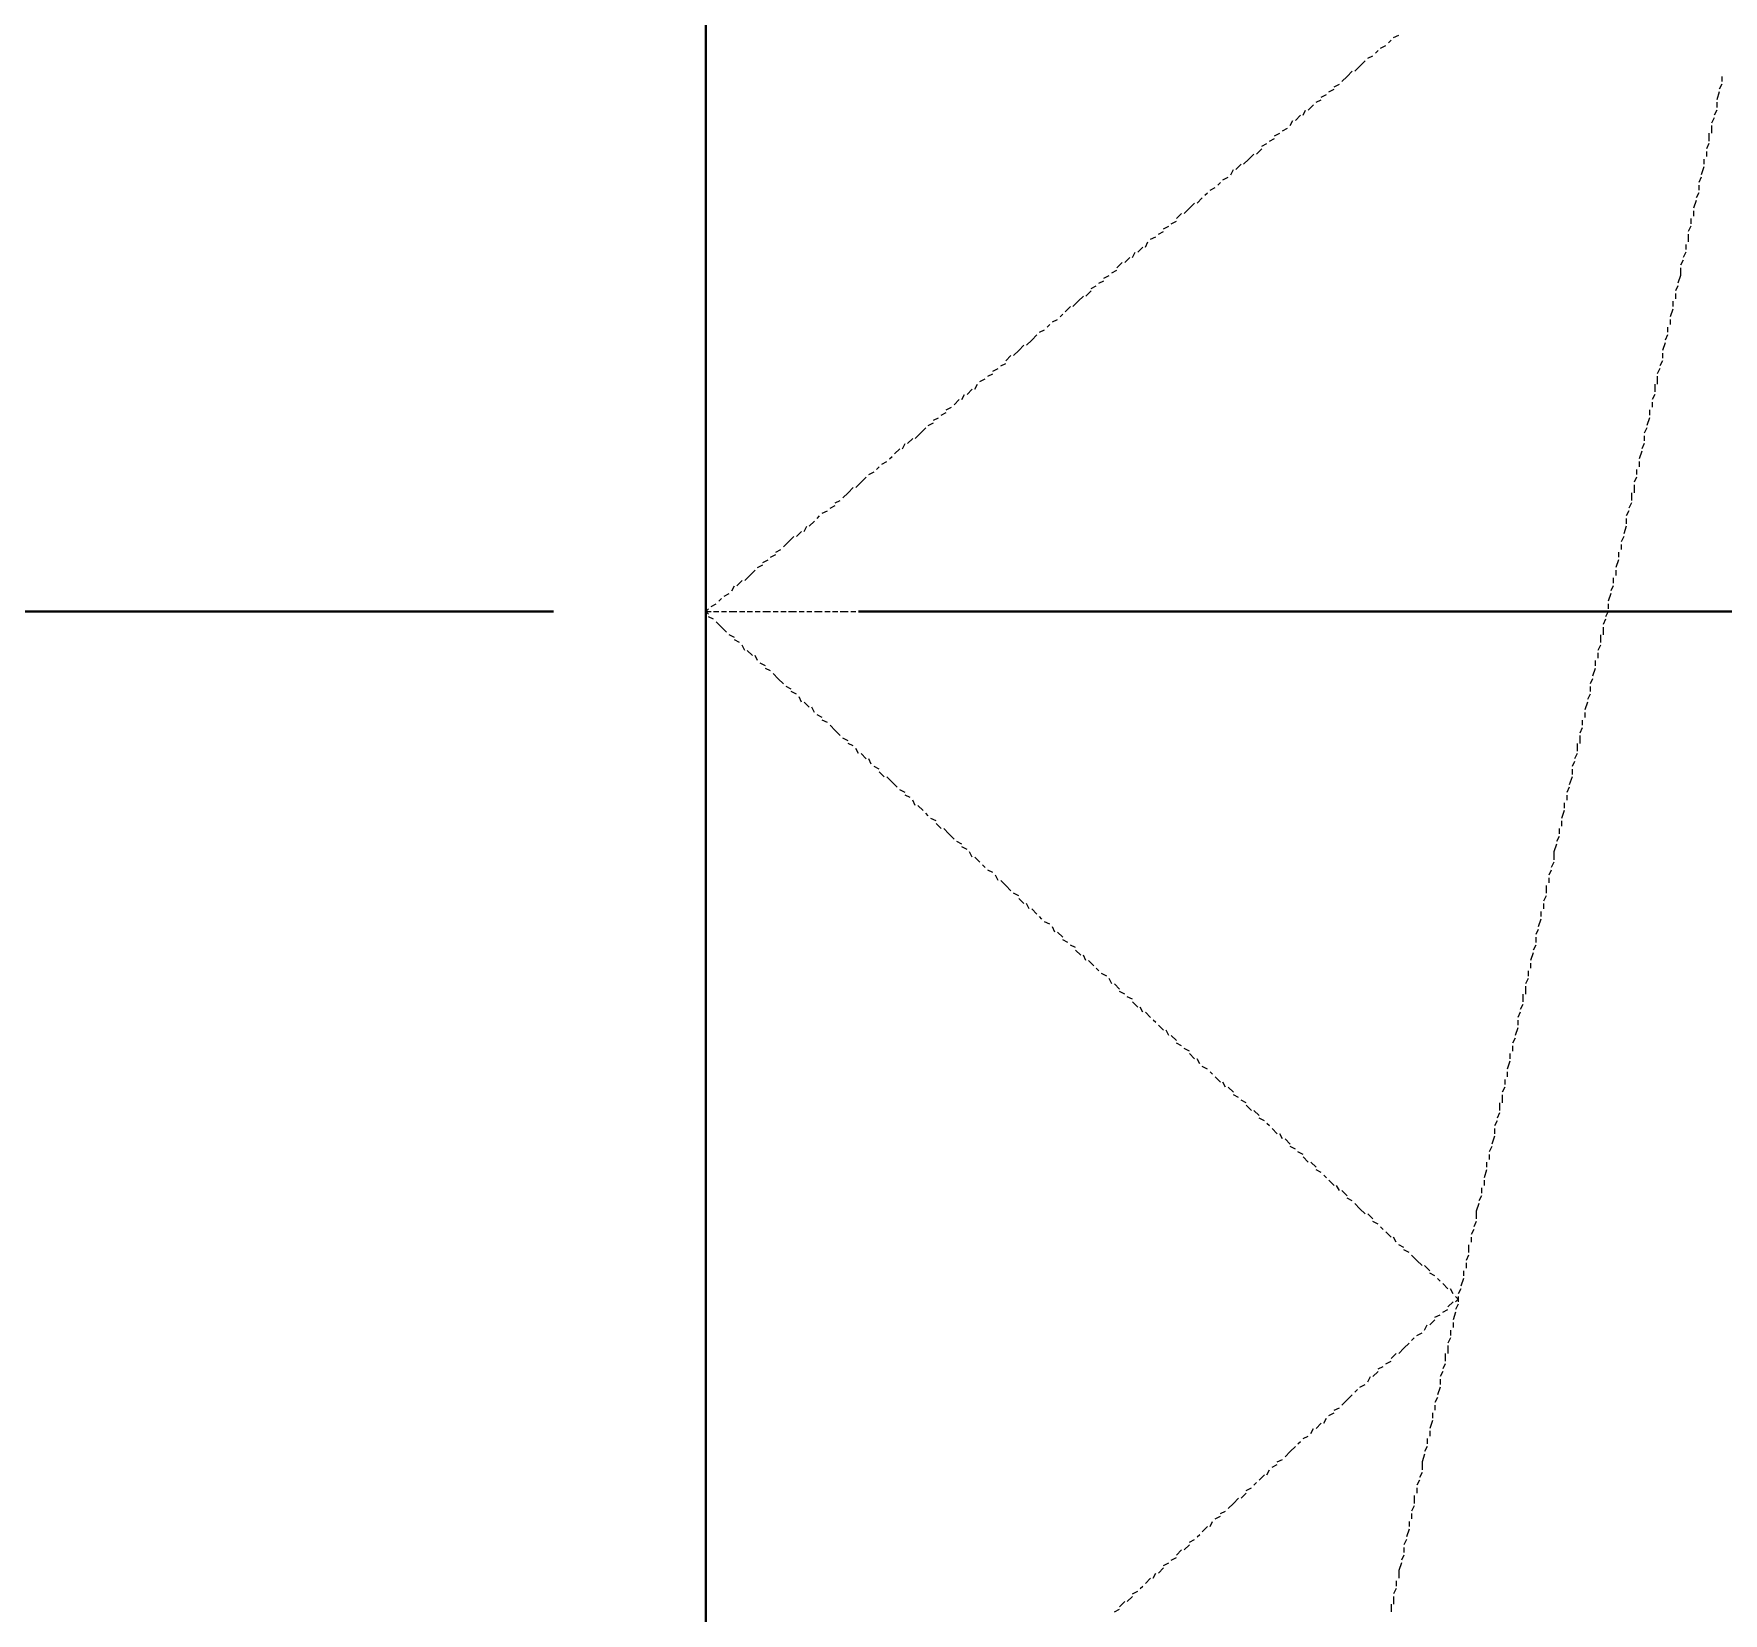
# Model space of a CAD drawing. Extents: x 8 to 21351, y 0 to 420.
# Drawn here: x 15656.5 to 15670.34, y 187.61 to 200.54 of the extents above; entities that cross this region are included whole.
import ezdxf

# ---------------------------------------------------------------- set-up
doc = ezdxf.new("R2010")
doc.units = 0

msp = doc.modelspace()

# ---------------------------------------------------------------- linework, layer by layer
at = {"color": 7, "lineweight": 40}
for p, q in [((15662.008, 262.065), (15662.008, 174.561)), ((15660.759, 195.813), (15633.242, 195.813)), ((15690.752, 195.813), (15663.257, 195.813))]:
    msp.add_line(p, q, dxfattribs=at)
at = {"color": 7, "lineweight": 5}
for p, q in [((15662.008, 200.533), (15662.008, 200.491)), ((15662.008, 200.47), (15662.008, 200.427)), ((15667.532, 200.427), (15667.575, 200.448)), ((15667.596, 200.47), (15667.617, 200.491)), ((15667.638, 200.512), (15667.68, 200.533)), ((15662.008, 200.406), (15662.008, 200.364)), ((15662.008, 200.343), (15662.008, 200.279)), ((15667.363, 200.279), (15667.405, 200.321)), ((15667.426, 200.343), (15667.469, 200.364)), ((15667.49, 200.385), (15667.511, 200.406)), ((15662.008, 200.258), (15662.008, 200.215)), ((15662.008, 200.194), (15662.008, 200.152)), ((15667.215, 200.152), (15667.257, 200.194)), ((15667.257, 200.194), (15667.299, 200.237)), ((15667.321, 200.237), (15667.363, 200.279)), ((15670.326, 200.194), (15670.326, 200.152)), ((15662.008, 200.131), (15662.008, 200.067)), ((15662.008, 200.046), (15662.008, 200.004)), ((15667.045, 200.025), (15667.088, 200.046)), ((15667.109, 200.067), (15667.151, 200.089)), ((15667.151, 200.11), (15667.194, 200.131)), ((15670.305, 200.067), (15670.284, 200.004)), ((15670.326, 200.131), (15670.305, 200.089)), ((15662.008, 199.983), (15662.008, 199.94)), ((15662.008, 199.919), (15662.008, 199.856)), ((15666.897, 199.877), (15666.918, 199.919)), ((15666.94, 199.919), (15666.982, 199.962)), ((15667.003, 199.983), (15667.045, 200.004)), ((15670.284, 199.919), (15670.263, 199.877)), ((15670.284, 199.983), (15670.284, 199.94)), ((15662.008, 199.834), (15662.008, 199.792)), ((15662.008, 199.771), (15662.008, 199.729)), ((15666.728, 199.75), (15666.77, 199.771)), ((15666.791, 199.792), (15666.813, 199.834)), ((15666.834, 199.834), (15666.876, 199.877)), ((15670.263, 199.856), (15670.242, 199.813)), ((15670.242, 199.792), (15670.242, 199.729)), ((15662.008, 199.708), (15662.008, 199.644)), ((15662.008, 199.623), (15662.008, 199.581)), ((15666.559, 199.623), (15666.601, 199.644)), ((15666.622, 199.665), (15666.664, 199.686)), ((15666.664, 199.708), (15666.707, 199.729)), ((15670.22, 199.644), (15670.199, 199.602)), ((15670.22, 199.729), (15670.22, 199.665)), ((15662.008, 199.559), (15662.008, 199.517)), ((15662.008, 199.496), (15662.008, 199.453)), ((15666.347, 199.432), (15666.389, 199.475)), ((15666.41, 199.475), (15666.453, 199.517)), ((15666.453, 199.517), (15666.495, 199.559)), ((15666.516, 199.559), (15666.559, 199.602)), ((15670.178, 199.517), (15670.178, 199.475)), ((15670.199, 199.581), (15670.199, 199.538)), ((15662.008, 199.432), (15662.008, 199.369)), ((15662.008, 199.348), (15662.008, 199.305)), ((15666.199, 199.305), (15666.22, 199.327)), ((15666.241, 199.348), (15666.283, 199.369)), ((15666.305, 199.39), (15666.326, 199.432)), ((15670.157, 199.369), (15670.136, 199.327)), ((15670.178, 199.453), (15670.157, 199.39)), ((15662.008, 199.284), (15662.008, 199.242)), ((15662.008, 199.221), (15662.008, 199.157)), ((15666.029, 199.157), (15666.072, 199.2)), ((15666.093, 199.221), (15666.114, 199.242)), ((15666.135, 199.263), (15666.178, 199.284)), ((15670.136, 199.242), (15670.115, 199.2)), ((15670.136, 199.305), (15670.136, 199.263)), ((15662.008, 199.136), (15662.008, 199.094)), ((15662.008, 199.072), (15662.008, 199.03)), ((15665.86, 199.03), (15665.902, 199.072)), ((15665.924, 199.072), (15665.966, 199.115)), ((15665.966, 199.115), (15666.008, 199.157)), ((15670.115, 199.178), (15670.093, 199.115)), ((15670.093, 199.094), (15670.093, 199.051)), ((15662.008, 199.009), (15662.008, 198.946)), ((15662.008, 198.924), (15662.008, 198.882)), ((15665.712, 198.903), (15665.754, 198.924)), ((15665.754, 198.946), (15665.797, 198.967)), ((15665.818, 198.988), (15665.86, 199.009)), ((15670.072, 198.967), (15670.051, 198.924)), ((15670.072, 199.03), (15670.072, 198.988)), ((15662.008, 198.861), (15662.008, 198.818)), ((15662.008, 198.797), (15662.008, 198.734)), ((15665.543, 198.755), (15665.585, 198.797)), ((15665.606, 198.797), (15665.627, 198.84)), ((15665.648, 198.861), (15665.691, 198.882)), ((15670.03, 198.818), (15670.03, 198.776)), ((15670.051, 198.903), (15670.051, 198.84)), ((15662.008, 198.734), (15662.008, 198.67)), ((15662.008, 198.649), (15662.008, 198.607)), ((15665.373, 198.628), (15665.416, 198.67)), ((15665.437, 198.67), (15665.479, 198.713)), ((15665.5, 198.713), (15665.521, 198.755)), ((15670.009, 198.691), (15669.988, 198.649)), ((15670.03, 198.755), (15670.009, 198.713)), ((15662.008, 198.586), (15662.008, 198.543)), ((15662.008, 198.522), (15662.008, 198.459)), ((15665.225, 198.501), (15665.267, 198.522)), ((15665.267, 198.543), (15665.31, 198.565)), ((15665.331, 198.586), (15665.373, 198.607)), ((15669.988, 198.565), (15669.966, 198.501)), ((15669.988, 198.628), (15669.988, 198.565)), ((15662.008, 198.438), (15662.008, 198.395)), ((15662.008, 198.374), (15662.008, 198.332)), ((15665.056, 198.353), (15665.098, 198.395)), ((15665.119, 198.395), (15665.162, 198.438)), ((15665.162, 198.459), (15665.204, 198.48)), ((15669.966, 198.48), (15669.945, 198.438)), ((15669.945, 198.416), (15669.945, 198.374)), ((15662.008, 198.31), (15662.008, 198.247)), ((15662.008, 198.226), (15662.008, 198.184)), ((15664.908, 198.226), (15664.929, 198.247)), ((15664.95, 198.268), (15664.992, 198.31)), ((15665.013, 198.31), (15665.056, 198.353)), ((15669.924, 198.289), (15669.903, 198.226)), ((15669.924, 198.353), (15669.924, 198.31)), ((15662.008, 198.162), (15662.008, 198.12)), ((15662.008, 198.099), (15662.008, 198.035)), ((15664.738, 198.099), (15664.781, 198.12)), ((15664.802, 198.141), (15664.823, 198.162)), ((15664.844, 198.184), (15664.886, 198.205)), ((15669.882, 198.141), (15669.882, 198.099)), ((15669.903, 198.205), (15669.903, 198.162)), ((15662.008, 198.014), (15662.008, 197.972)), ((15662.008, 197.951), (15662.008, 197.908)), ((15664.527, 197.908), (15664.569, 197.951)), ((15664.569, 197.951), (15664.611, 197.993)), ((15664.632, 197.993), (15664.675, 198.035)), ((15664.675, 198.035), (15664.717, 198.078)), ((15669.861, 198.014), (15669.839, 197.951)), ((15669.882, 198.078), (15669.861, 198.035)), ((15662.008, 197.887), (15662.008, 197.824)), ((15662.008, 197.824), (15662.008, 197.76)), ((15664.421, 197.824), (15664.463, 197.845)), ((15664.463, 197.866), (15664.505, 197.908)), ((15669.839, 197.866), (15669.818, 197.824)), ((15669.839, 197.929), (15669.839, 197.887)), ((15662.008, 197.739), (15662.008, 197.697)), ((15662.008, 197.675), (15662.008, 197.633)), ((15664.209, 197.633), (15664.23, 197.675)), ((15664.251, 197.697), (15664.294, 197.718)), ((15664.315, 197.739), (15664.357, 197.76)), ((15664.357, 197.781), (15664.4, 197.803)), ((15669.776, 197.675), (15669.776, 197.612)), ((15669.818, 197.803), (15669.797, 197.76)), ((15669.797, 197.739), (15669.797, 197.675)), ((15662.008, 197.612), (15662.008, 197.548)), ((15662.008, 197.527), (15662.008, 197.485)), ((15664.04, 197.506), (15664.082, 197.548)), ((15664.103, 197.548), (15664.124, 197.591)), ((15664.146, 197.591), (15664.188, 197.633)), ((15669.776, 197.591), (15669.755, 197.548)), ((15669.755, 197.527), (15669.755, 197.485)), ((15662.008, 197.464), (15662.008, 197.422)), ((15662.008, 197.4), (15662.008, 197.337)), ((15663.87, 197.379), (15663.913, 197.4)), ((15663.934, 197.422), (15663.976, 197.443)), ((15663.976, 197.464), (15664.019, 197.485)), ((15669.734, 197.4), (15669.712, 197.337)), ((15669.734, 197.464), (15669.734, 197.422)), ((15662.008, 197.316), (15662.008, 197.273)), ((15662.008, 197.252), (15662.008, 197.21)), ((15663.722, 197.231), (15663.765, 197.273)), ((15663.765, 197.273), (15663.807, 197.316)), ((15663.828, 197.337), (15663.87, 197.358)), ((15669.712, 197.316), (15669.691, 197.273)), ((15669.691, 197.252), (15669.691, 197.21)), ((15662.008, 197.189), (15662.008, 197.125)), ((15663.553, 197.104), (15663.595, 197.146)), ((15663.616, 197.146), (15663.638, 197.189)), ((15663.659, 197.189), (15663.701, 197.231)), ((15669.67, 197.125), (15669.649, 197.062)), ((15669.691, 197.189), (15669.67, 197.146)), ((15662.008, 197.104), (15662.008, 197.062)), ((15662.008, 197.041), (15662.008, 196.998)), ((15662.008, 196.977), (15662.008, 196.913)), ((15663.405, 196.977), (15663.426, 196.998)), ((15663.447, 197.019), (15663.489, 197.041)), ((15663.511, 197.062), (15663.532, 197.083)), ((15669.628, 196.977), (15669.628, 196.935)), ((15669.649, 197.041), (15669.649, 196.998)), ((15662.008, 196.913), (15662.008, 196.85)), ((15663.235, 196.829), (15663.278, 196.871)), ((15663.278, 196.871), (15663.32, 196.913)), ((15663.341, 196.935), (15663.384, 196.956)), ((15669.628, 196.913), (15669.607, 196.871)), ((15669.607, 196.85), (15669.607, 196.786)), ((15662.008, 196.829), (15662.008, 196.786)), ((15662.008, 196.765), (15662.008, 196.723)), ((15662.008, 196.702), (15662.008, 196.638)), ((15663.066, 196.702), (15663.108, 196.723)), ((15663.13, 196.744), (15663.172, 196.786)), ((15663.172, 196.786), (15663.214, 196.829)), ((15669.585, 196.702), (15669.564, 196.66)), ((15669.585, 196.786), (15669.585, 196.723)), ((15662.008, 196.617), (15662.008, 196.575)), ((15662.918, 196.575), (15662.939, 196.596)), ((15662.96, 196.617), (15663.003, 196.638)), ((15663.024, 196.66), (15663.066, 196.681)), ((15669.564, 196.638), (15669.543, 196.596)), ((15669.543, 196.575), (15669.543, 196.532)), ((15662.008, 196.554), (15662.008, 196.511)), ((15662.008, 196.49), (15662.008, 196.427)), ((15662.685, 196.384), (15662.727, 196.427)), ((15662.749, 196.427), (15662.791, 196.469)), ((15662.812, 196.469), (15662.833, 196.511)), ((15662.854, 196.511), (15662.897, 196.554)), ((15669.522, 196.427), (15669.501, 196.384)), ((15669.543, 196.511), (15669.522, 196.448)), ((15662.008, 196.405), (15662.008, 196.363)), ((15662.008, 196.342), (15662.008, 196.3)), ((15662.579, 196.3), (15662.622, 196.321)), ((15662.643, 196.342), (15662.685, 196.384)), ((15669.48, 196.3), (15669.48, 196.257)), ((15669.501, 196.363), (15669.501, 196.321)), ((15662.008, 196.279), (15662.008, 196.215)), ((15662.008, 196.194), (15662.008, 196.151)), ((15662.368, 196.109), (15662.41, 196.151)), ((15662.431, 196.173), (15662.473, 196.194)), ((15662.473, 196.215), (15662.516, 196.236)), ((15662.537, 196.257), (15662.579, 196.279)), ((15669.48, 196.236), (15669.458, 196.173)), ((15669.458, 196.151), (15669.458, 196.109)), ((15662.008, 196.13), (15662.008, 196.088)), ((15662.008, 196.067), (15662.008, 196.003)), ((15662.219, 195.982), (15662.241, 196.024)), ((15662.262, 196.024), (15662.304, 196.067)), ((15662.325, 196.067), (15662.368, 196.109)), ((15669.437, 196.024), (15669.416, 195.982)), ((15669.437, 196.088), (15669.437, 196.046)), ((15662.008, 196.003), (15662.008, 195.94)), ((15662.008, 195.919), (15662.008, 195.876)), ((15662.05, 195.855), (15662.092, 195.876)), ((15662.114, 195.898), (15662.135, 195.919)), ((15662.156, 195.94), (15662.198, 195.961)), ((15669.416, 195.961), (15669.395, 195.898)), ((15669.395, 195.876), (15669.395, 195.834)), ((15662.008, 195.855), (15662.008, 195.813)), ((15662.008, 195.813), (15662.029, 195.834)), ((15662.008, 195.813), (15662.05, 195.813)), ((15662.029, 195.792), (15662.008, 195.813)), ((15662.008, 195.792), (15662.008, 195.728)), ((15662.071, 195.749), (15662.029, 195.77)), ((15662.071, 195.813), (15662.114, 195.813)), ((15662.135, 195.813), (15662.177, 195.813)), ((15662.198, 195.813), (15662.262, 195.813)), ((15662.283, 195.813), (15662.325, 195.813)), ((15662.346, 195.813), (15662.389, 195.813)), ((15662.41, 195.813), (15662.452, 195.813)), ((15662.473, 195.813), (15662.537, 195.813)), ((15662.558, 195.813), (15662.6, 195.813)), ((15662.622, 195.813), (15662.664, 195.813)), ((15662.685, 195.813), (15662.749, 195.813)), ((15662.77, 195.813), (15662.812, 195.813)), ((15662.833, 195.813), (15662.876, 195.813)), ((15662.897, 195.813), (15662.96, 195.813)), ((15662.981, 195.813), (15663.024, 195.813)), ((15663.045, 195.813), (15663.087, 195.813)), ((15663.108, 195.813), (15663.172, 195.813)), ((15663.193, 195.813), (15663.235, 195.813)), ((15663.257, 195.813), (15663.299, 195.813)), ((15663.32, 195.813), (15663.362, 195.813)), ((15663.384, 195.813), (15663.447, 195.813)), ((15663.468, 195.813), (15663.511, 195.813)), ((15663.532, 195.813), (15663.574, 195.813)), ((15663.595, 195.813), (15663.659, 195.813)), ((15663.68, 195.813), (15663.722, 195.813)), ((15663.743, 195.813), (15663.786, 195.813)), ((15663.807, 195.813), (15663.87, 195.813)), ((15663.892, 195.813), (15663.934, 195.813)), ((15663.955, 195.813), (15663.997, 195.813)), ((15664.019, 195.813), (15664.082, 195.813)), ((15664.082, 195.813), (15664.146, 195.813)), ((15664.167, 195.813), (15664.209, 195.813)), ((15664.23, 195.813), (15664.273, 195.813)), ((15664.294, 195.813), (15664.357, 195.813)), ((15664.378, 195.813), (15664.421, 195.813)), ((15664.442, 195.813), (15664.484, 195.813)), ((15664.505, 195.813), (15664.569, 195.813)), ((15664.59, 195.813), (15664.632, 195.813)), ((15664.654, 195.813), (15664.696, 195.813)), ((15664.717, 195.813), (15664.781, 195.813)), ((15664.802, 195.813), (15664.844, 195.813)), ((15664.865, 195.813), (15664.908, 195.813)), ((15664.929, 195.813), (15664.992, 195.813)), ((15664.992, 195.813), (15665.056, 195.813)), ((15665.077, 195.813), (15665.119, 195.813)), ((15665.14, 195.813), (15665.183, 195.813)), ((15665.204, 195.813), (15665.267, 195.813)), ((15665.289, 195.813), (15665.331, 195.813)), ((15665.352, 195.813), (15665.394, 195.813)), ((15665.416, 195.813), (15665.479, 195.813)), ((15665.5, 195.813), (15665.543, 195.813)), ((15665.564, 195.813), (15665.606, 195.813)), ((15665.627, 195.813), (15665.691, 195.813)), ((15665.712, 195.813), (15665.754, 195.813)), ((15665.775, 195.813), (15665.818, 195.813)), ((15665.839, 195.813), (15665.902, 195.813)), ((15665.902, 195.813), (15665.966, 195.813)), ((15665.987, 195.813), (15666.029, 195.813)), ((15666.051, 195.813), (15666.093, 195.813)), ((15666.114, 195.813), (15666.178, 195.813)), ((15666.199, 195.813), (15666.241, 195.813)), ((15666.262, 195.813), (15666.305, 195.813)), ((15666.326, 195.813), (15666.389, 195.813)), ((15666.41, 195.813), (15666.453, 195.813)), ((15666.474, 195.813), (15666.516, 195.813)), ((15666.537, 195.813), (15666.601, 195.813)), ((15666.622, 195.813), (15666.664, 195.813)), ((15666.686, 195.813), (15666.728, 195.813)), ((15666.749, 195.813), (15666.813, 195.813)), ((15666.813, 195.813), (15666.876, 195.813)), ((15666.897, 195.813), (15666.94, 195.813)), ((15666.961, 195.813), (15667.003, 195.813)), ((15667.024, 195.813), (15667.088, 195.813)), ((15667.109, 195.813), (15667.151, 195.813)), ((15667.172, 195.813), (15667.215, 195.813)), ((15667.236, 195.813), (15667.299, 195.813)), ((15667.321, 195.813), (15667.363, 195.813)), ((15667.384, 195.813), (15667.426, 195.813)), ((15667.448, 195.813), (15667.511, 195.813)), ((15667.532, 195.813), (15667.575, 195.813)), ((15667.596, 195.813), (15667.638, 195.813)), ((15667.659, 195.813), (15667.723, 195.813)), ((15667.723, 195.813), (15667.786, 195.813)), ((15667.807, 195.813), (15667.85, 195.813)), ((15667.871, 195.813), (15667.913, 195.813)), ((15667.934, 195.813), (15667.998, 195.813)), ((15668.019, 195.813), (15668.061, 195.813)), ((15668.083, 195.813), (15668.125, 195.813)), ((15668.146, 195.813), (15668.21, 195.813)), ((15668.231, 195.813), (15668.273, 195.813)), ((15668.294, 195.813), (15668.337, 195.813)), ((15668.358, 195.813), (15668.421, 195.813)), ((15668.442, 195.813), (15668.485, 195.813)), ((15668.506, 195.813), (15668.548, 195.813)), ((15668.569, 195.813), (15668.633, 195.813)), ((15668.633, 195.813), (15668.696, 195.813)), ((15668.718, 195.813), (15668.76, 195.813)), ((15668.781, 195.813), (15668.823, 195.813)), ((15668.845, 195.813), (15668.908, 195.813)), ((15668.929, 195.813), (15668.972, 195.813)), ((15668.993, 195.813), (15669.035, 195.813)), ((15669.056, 195.813), (15669.12, 195.813)), ((15669.141, 195.813), (15669.183, 195.813)), ((15669.204, 195.813), (15669.247, 195.813)), ((15669.268, 195.813), (15669.331, 195.813)), ((15669.353, 195.813), (15669.374, 195.813)), ((15669.374, 195.749), (15669.353, 195.707)), ((15669.395, 195.813), (15669.374, 195.77)), ((15662.008, 195.707), (15662.008, 195.665)), ((15662.008, 195.643), (15662.008, 195.601)), ((15662.135, 195.686), (15662.092, 195.728)), ((15662.177, 195.643), (15662.135, 195.686)), ((15662.241, 195.601), (15662.198, 195.622)), ((15669.331, 195.622), (15669.331, 195.559)), ((15669.353, 195.686), (15669.353, 195.622)), ((15662.008, 195.58), (15662.008, 195.517)), ((15662.008, 195.495), (15662.008, 195.453)), ((15662.283, 195.559), (15662.241, 195.58)), ((15662.325, 195.495), (15662.304, 195.538)), ((15662.389, 195.453), (15662.346, 195.495)), ((15662.431, 195.411), (15662.41, 195.453)), ((15669.331, 195.538), (15669.31, 195.495)), ((15669.31, 195.474), (15669.31, 195.432)), ((15662.008, 195.432), (15662.008, 195.389)), ((15662.008, 195.368), (15662.008, 195.305)), ((15662.495, 195.368), (15662.452, 195.389)), ((15662.537, 195.326), (15662.495, 195.347)), ((15669.289, 195.347), (15669.268, 195.284)), ((15669.289, 195.411), (15669.289, 195.368)), ((15662.008, 195.284), (15662.008, 195.241)), ((15662.008, 195.22), (15662.008, 195.178)), ((15662.6, 195.262), (15662.558, 195.305)), ((15662.643, 195.22), (15662.6, 195.262)), ((15662.706, 195.178), (15662.664, 195.199)), ((15669.268, 195.262), (15669.247, 195.22)), ((15669.247, 195.199), (15669.247, 195.157)), ((15662.008, 195.157), (15662.008, 195.093)), ((15662.008, 195.093), (15662.008, 195.03)), ((15662.749, 195.136), (15662.706, 195.157)), ((15662.791, 195.072), (15662.77, 195.114)), ((15662.854, 195.03), (15662.812, 195.072)), ((15669.226, 195.072), (15669.204, 195.008)), ((15669.247, 195.136), (15669.226, 195.093)), ((15662.008, 195.008), (15662.008, 194.966)), ((15662.008, 194.945), (15662.008, 194.903)), ((15662.897, 194.987), (15662.876, 195.03)), ((15662.96, 194.945), (15662.918, 194.966)), ((15663.003, 194.903), (15662.96, 194.924)), ((15669.183, 194.924), (15669.183, 194.881)), ((15669.204, 194.987), (15669.204, 194.945)), ((15662.008, 194.881), (15662.008, 194.818)), ((15662.008, 194.797), (15662.008, 194.755)), ((15663.066, 194.839), (15663.024, 194.881)), ((15663.108, 194.797), (15663.066, 194.839)), ((15663.172, 194.755), (15663.13, 194.776)), ((15669.183, 194.86), (15669.162, 194.818)), ((15669.162, 194.797), (15669.162, 194.733)), ((15662.008, 194.733), (15662.008, 194.691)), ((15662.008, 194.67), (15662.008, 194.606)), ((15663.214, 194.712), (15663.172, 194.733)), ((15663.257, 194.649), (15663.235, 194.691)), ((15663.32, 194.606), (15663.278, 194.649)), ((15669.141, 194.649), (15669.12, 194.606)), ((15669.141, 194.733), (15669.141, 194.67)), ((15662.008, 194.585), (15662.008, 194.543)), ((15662.008, 194.522), (15662.008, 194.479)), ((15663.362, 194.564), (15663.341, 194.606)), ((15663.426, 194.522), (15663.384, 194.543)), ((15663.468, 194.458), (15663.426, 194.5)), ((15669.12, 194.585), (15669.099, 194.543)), ((15669.099, 194.522), (15669.099, 194.479)), ((15662.008, 194.458), (15662.008, 194.395)), ((15662.008, 194.374), (15662.008, 194.331)), ((15663.532, 194.416), (15663.489, 194.458)), ((15663.574, 194.374), (15663.532, 194.416)), ((15663.638, 194.331), (15663.595, 194.352)), ((15669.077, 194.374), (15669.056, 194.331)), ((15669.099, 194.458), (15669.077, 194.395)), ((15662.008, 194.31), (15662.008, 194.268)), ((15662.008, 194.246), (15662.008, 194.183)), ((15663.68, 194.289), (15663.638, 194.31)), ((15663.722, 194.225), (15663.701, 194.268)), ((15663.786, 194.183), (15663.743, 194.225)), ((15669.035, 194.246), (15669.035, 194.204)), ((15669.056, 194.31), (15669.056, 194.268)), ((15662.008, 194.183), (15662.008, 194.119)), ((15662.008, 194.098), (15662.008, 194.056)), ((15663.828, 194.141), (15663.807, 194.162)), ((15663.892, 194.098), (15663.849, 194.119)), ((15663.934, 194.035), (15663.892, 194.077)), ((15669.035, 194.183), (15669.014, 194.119)), ((15669.014, 194.098), (15669.014, 194.056)), ((15662.008, 194.035), (15662.008, 193.993)), ((15662.008, 193.971), (15662.008, 193.908)), ((15663.997, 193.993), (15663.955, 194.035)), ((15664.04, 193.95), (15663.997, 193.993)), ((15668.993, 193.971), (15668.972, 193.929)), ((15668.993, 194.035), (15668.993, 193.993)), ((15662.008, 193.887), (15662.008, 193.844)), ((15662.008, 193.823), (15662.008, 193.781)), ((15664.103, 193.908), (15664.061, 193.929)), ((15664.146, 193.865), (15664.103, 193.887)), ((15664.188, 193.802), (15664.167, 193.844)), ((15664.251, 193.76), (15664.209, 193.802)), ((15668.972, 193.908), (15668.95, 193.844)), ((15668.95, 193.844), (15668.95, 193.781)), ((15662.008, 193.76), (15662.008, 193.696)), ((15662.008, 193.675), (15662.008, 193.633)), ((15664.294, 193.717), (15664.273, 193.738)), ((15664.357, 193.675), (15664.315, 193.696)), ((15668.929, 193.696), (15668.908, 193.654)), ((15668.95, 193.76), (15668.929, 193.717)), ((15662.008, 193.611), (15662.008, 193.569)), ((15662.008, 193.548), (15662.008, 193.484)), ((15664.4, 193.611), (15664.378, 193.654)), ((15664.463, 193.569), (15664.421, 193.611)), ((15664.505, 193.527), (15664.463, 193.569)), ((15668.887, 193.569), (15668.887, 193.506)), ((15668.908, 193.633), (15668.908, 193.59)), ((15662.008, 193.463), (15662.008, 193.421)), ((15662.008, 193.4), (15662.008, 193.357)), ((15664.569, 193.484), (15664.527, 193.506)), ((15664.611, 193.421), (15664.569, 193.463)), ((15664.654, 193.379), (15664.632, 193.421)), ((15664.717, 193.336), (15664.675, 193.379)), ((15668.887, 193.484), (15668.866, 193.442)), ((15668.866, 193.421), (15668.866, 193.379)), ((15662.008, 193.336), (15662.008, 193.273)), ((15662.008, 193.273), (15662.008, 193.209)), ((15664.759, 193.294), (15664.738, 193.315)), ((15664.823, 193.252), (15664.781, 193.273)), ((15668.845, 193.294), (15668.823, 193.231)), ((15668.845, 193.357), (15668.845, 193.315)), ((15662.008, 193.188), (15662.008, 193.146)), ((15662.008, 193.125), (15662.008, 193.082)), ((15664.865, 193.188), (15664.844, 193.231)), ((15664.929, 193.146), (15664.886, 193.188)), ((15664.971, 193.103), (15664.929, 193.125)), ((15668.823, 193.209), (15668.802, 193.167)), ((15668.802, 193.146), (15668.802, 193.103)), ((15662.008, 193.061), (15662.008, 192.998)), ((15662.008, 192.976), (15662.008, 192.934)), ((15665.035, 193.061), (15664.992, 193.082)), ((15665.077, 192.998), (15665.035, 193.04)), ((15665.119, 192.955), (15665.098, 192.998)), ((15668.781, 193.019), (15668.76, 192.955)), ((15668.802, 193.082), (15668.781, 193.04)), ((15662.008, 192.913), (15662.008, 192.871)), ((15662.008, 192.85), (15662.008, 192.786)), ((15665.183, 192.913), (15665.14, 192.955)), ((15665.225, 192.871), (15665.204, 192.892)), ((15665.289, 192.828), (15665.246, 192.85)), ((15668.739, 192.871), (15668.739, 192.828)), ((15668.76, 192.934), (15668.76, 192.892)), ((15662.008, 192.765), (15662.008, 192.722)), ((15662.008, 192.701), (15662.008, 192.659)), ((15665.331, 192.765), (15665.31, 192.807)), ((15665.394, 192.722), (15665.352, 192.765)), ((15665.437, 192.68), (15665.394, 192.701)), ((15668.739, 192.807), (15668.718, 192.765)), ((15668.718, 192.744), (15668.718, 192.68)), ((15662.008, 192.638), (15662.008, 192.574)), ((15662.008, 192.553), (15662.008, 192.511)), ((15665.5, 192.638), (15665.458, 192.659)), ((15665.543, 192.574), (15665.5, 192.617)), ((15665.585, 192.532), (15665.564, 192.574)), ((15668.696, 192.595), (15668.675, 192.553)), ((15668.696, 192.68), (15668.696, 192.617)), ((15662.008, 192.49), (15662.008, 192.447)), ((15662.008, 192.426), (15662.008, 192.363)), ((15665.648, 192.49), (15665.606, 192.532)), ((15665.691, 192.447), (15665.67, 192.468)), ((15665.754, 192.384), (15665.712, 192.426)), ((15668.675, 192.532), (15668.654, 192.49)), ((15668.654, 192.468), (15668.654, 192.426)), ((15662.008, 192.363), (15662.008, 192.299)), ((15662.008, 192.278), (15662.008, 192.236)), ((15665.797, 192.341), (15665.775, 192.384)), ((15665.86, 192.299), (15665.818, 192.341)), ((15665.902, 192.257), (15665.86, 192.278)), ((15668.633, 192.32), (15668.612, 192.278)), ((15668.654, 192.405), (15668.633, 192.341)), ((15662.008, 192.214), (15662.008, 192.172)), ((15662.008, 192.151), (15662.008, 192.088)), ((15665.966, 192.214), (15665.924, 192.236)), ((15666.008, 192.151), (15665.966, 192.193)), ((15666.051, 192.109), (15666.029, 192.151)), ((15668.591, 192.193), (15668.591, 192.151)), ((15668.612, 192.257), (15668.612, 192.214)), ((15662.008, 192.066), (15662.008, 192.024)), ((15662.008, 192.003), (15662.008, 191.96)), ((15666.114, 192.066), (15666.072, 192.088)), ((15666.156, 192.024), (15666.135, 192.045)), ((15666.22, 191.96), (15666.178, 192.003)), ((15668.591, 192.13), (15668.569, 192.066)), ((15668.569, 192.045), (15668.569, 192.003)), ((15662.008, 191.939), (15662.008, 191.876)), ((15666.262, 191.918), (15666.241, 191.96)), ((15666.326, 191.876), (15666.283, 191.918)), ((15668.548, 191.918), (15668.527, 191.876)), ((15668.548, 191.982), (15668.548, 191.939)), ((15662.008, 191.855), (15662.008, 191.812)), ((15662.008, 191.791), (15662.008, 191.749)), ((15662.008, 191.728), (15662.008, 191.664)), ((15666.368, 191.833), (15666.326, 191.855)), ((15666.432, 191.791), (15666.389, 191.812)), ((15666.474, 191.728), (15666.432, 191.77)), ((15666.537, 191.685), (15666.495, 191.728)), ((15668.506, 191.791), (15668.506, 191.728)), ((15668.527, 191.855), (15668.527, 191.791)), ((15662.008, 191.643), (15662.008, 191.601)), ((15662.008, 191.579), (15662.008, 191.537)), ((15666.58, 191.643), (15666.537, 191.664)), ((15666.622, 191.601), (15666.601, 191.622)), ((15666.686, 191.537), (15666.643, 191.579)), ((15668.485, 191.643), (15668.464, 191.601)), ((15668.464, 191.579), (15668.464, 191.537)), ((15668.506, 191.707), (15668.485, 191.664)), ((15662.008, 191.516), (15662.008, 191.452)), ((15662.008, 191.452), (15662.008, 191.389)), ((15666.728, 191.495), (15666.707, 191.537)), ((15666.791, 191.452), (15666.749, 191.495)), ((15668.464, 191.516), (15668.442, 191.452)), ((15662.008, 191.368), (15662.008, 191.326)), ((15662.008, 191.304), (15662.008, 191.262)), ((15666.834, 191.41), (15666.791, 191.431)), ((15666.897, 191.368), (15666.855, 191.389)), ((15666.94, 191.304), (15666.897, 191.347)), ((15667.003, 191.262), (15666.961, 191.304)), ((15668.4, 191.304), (15668.4, 191.262)), ((15668.442, 191.431), (15668.421, 191.389)), ((15668.421, 191.368), (15668.421, 191.326)), ((15662.008, 191.241), (15662.008, 191.177)), ((15667.045, 191.22), (15667.003, 191.241)), ((15667.088, 191.177), (15667.067, 191.198)), ((15668.4, 191.241), (15668.379, 191.177)), ((15662.008, 191.156), (15662.008, 191.114)), ((15662.008, 191.093), (15662.008, 191.05)), ((15662.008, 191.029), (15662.008, 190.966)), ((15667.151, 191.114), (15667.109, 191.156)), ((15667.194, 191.071), (15667.172, 191.114)), ((15667.257, 191.029), (15667.215, 191.071)), ((15668.358, 191.029), (15668.337, 190.987)), ((15668.358, 191.093), (15668.358, 191.05)), ((15668.379, 191.156), (15668.379, 191.114)), ((15662.008, 190.945), (15662.008, 190.902)), ((15667.299, 190.987), (15667.257, 191.008)), ((15667.363, 190.923), (15667.321, 190.966)), ((15667.405, 190.881), (15667.363, 190.923)), ((15668.337, 190.966), (15668.315, 190.902)), ((15668.315, 190.902), (15668.315, 190.839)), ((15662.008, 190.881), (15662.008, 190.839)), ((15662.008, 190.817), (15662.008, 190.754)), ((15667.469, 190.839), (15667.426, 190.881)), ((15667.511, 190.796), (15667.469, 190.817)), ((15667.553, 190.754), (15667.532, 190.775)), ((15668.294, 190.754), (15668.273, 190.712)), ((15668.315, 190.817), (15668.294, 190.775)), ((15662.008, 190.733), (15662.008, 190.69)), ((15662.008, 190.669), (15662.008, 190.627)), ((15667.617, 190.69), (15667.575, 190.733)), ((15667.659, 190.648), (15667.638, 190.69)), ((15667.723, 190.606), (15667.68, 190.627)), ((15668.252, 190.627), (15668.252, 190.564)), ((15668.273, 190.69), (15668.273, 190.648)), ((15662.008, 190.606), (15662.008, 190.542)), ((15662.008, 190.542), (15662.008, 190.479)), ((15667.765, 190.564), (15667.723, 190.585)), ((15667.829, 190.5), (15667.786, 190.542)), ((15667.871, 190.458), (15667.829, 190.5)), ((15668.252, 190.542), (15668.231, 190.5)), ((15668.231, 190.479), (15668.231, 190.436)), ((15662.008, 190.458), (15662.008, 190.415)), ((15662.008, 190.394), (15662.008, 190.352)), ((15667.934, 190.415), (15667.892, 190.458)), ((15667.977, 190.373), (15667.934, 190.394)), ((15668.019, 190.331), (15667.998, 190.352)), ((15668.21, 190.352), (15668.188, 190.288)), ((15668.21, 190.415), (15668.21, 190.373)), ((15662.008, 190.331), (15662.008, 190.267)), ((15662.008, 190.246), (15662.008, 190.204)), ((15668.083, 190.267), (15668.04, 190.31)), ((15668.125, 190.225), (15668.104, 190.267)), ((15668.167, 190.183), (15668.146, 190.204)), ((15668.188, 190.267), (15668.167, 190.225)), ((15668.167, 190.204), (15668.167, 190.161)), ((15662.008, 190.183), (15662.008, 190.14)), ((15662.008, 190.119), (15662.008, 190.055)), ((15668.04, 190.077), (15668.083, 190.098)), ((15668.083, 190.119), (15668.125, 190.161)), ((15668.146, 190.077), (15668.125, 190.013)), ((15668.146, 190.161), (15668.167, 190.183)), ((15668.167, 190.14), (15668.146, 190.098)), ((15662.008, 190.034), (15662.008, 189.992)), ((15662.008, 189.971), (15662.008, 189.929)), ((15667.892, 189.929), (15667.913, 189.971)), ((15667.934, 189.971), (15667.977, 190.013)), ((15667.977, 190.034), (15668.019, 190.055)), ((15668.104, 189.929), (15668.104, 189.886)), ((15668.125, 189.992), (15668.125, 189.95)), ((15662.008, 189.907), (15662.008, 189.844)), ((15662.008, 189.823), (15662.008, 189.78)), ((15667.723, 189.78), (15667.765, 189.823)), ((15667.786, 189.844), (15667.807, 189.865)), ((15667.829, 189.886), (15667.871, 189.907)), ((15668.104, 189.865), (15668.083, 189.823)), ((15668.083, 189.802), (15668.083, 189.738)), ((15662.008, 189.759), (15662.008, 189.717)), ((15662.008, 189.696), (15662.008, 189.632)), ((15667.575, 189.653), (15667.617, 189.674)), ((15667.617, 189.696), (15667.659, 189.738)), ((15667.68, 189.738), (15667.723, 189.78)), ((15668.061, 189.653), (15668.04, 189.611)), ((15668.061, 189.738), (15668.061, 189.674)), ((15662.008, 189.632), (15662.008, 189.569)), ((15662.008, 189.548), (15662.008, 189.505)), ((15667.426, 189.505), (15667.448, 189.548)), ((15667.469, 189.548), (15667.511, 189.59)), ((15667.511, 189.611), (15667.553, 189.632)), ((15668.04, 189.59), (15668.019, 189.548)), ((15668.019, 189.526), (15668.019, 189.484)), ((15662.008, 189.484), (15662.008, 189.442)), ((15662.008, 189.421), (15662.008, 189.357)), ((15667.257, 189.357), (15667.299, 189.399)), ((15667.321, 189.421), (15667.342, 189.442)), ((15667.363, 189.463), (15667.405, 189.484)), ((15667.998, 189.378), (15667.977, 189.336)), ((15668.019, 189.463), (15667.998, 189.399)), ((15662.008, 189.336), (15662.008, 189.293)), ((15662.008, 189.272), (15662.008, 189.23)), ((15667.109, 189.23), (15667.151, 189.251)), ((15667.151, 189.272), (15667.194, 189.293)), ((15667.215, 189.315), (15667.257, 189.357)), ((15667.956, 189.251), (15667.956, 189.209)), ((15667.977, 189.315), (15667.977, 189.272)), ((15662.008, 189.209), (15662.008, 189.145)), ((15662.008, 189.124), (15662.008, 189.082)), ((15666.961, 189.082), (15666.982, 189.124)), ((15667.003, 189.124), (15667.045, 189.167)), ((15667.067, 189.167), (15667.088, 189.209)), ((15667.956, 189.188), (15667.934, 189.124)), ((15667.934, 189.103), (15667.934, 189.061)), ((15662.008, 189.061), (15662.008, 189.018)), ((15662.008, 188.997), (15662.008, 188.934)), ((15666.791, 188.934), (15666.834, 188.976)), ((15666.855, 188.997), (15666.876, 189.018)), ((15666.897, 189.04), (15666.94, 189.061)), ((15667.913, 188.976), (15667.892, 188.934)), ((15667.913, 189.04), (15667.913, 188.997)), ((15662.008, 188.912), (15662.008, 188.87)), ((15662.008, 188.849), (15662.008, 188.807)), ((15666.643, 188.807), (15666.686, 188.828)), ((15666.686, 188.849), (15666.728, 188.87)), ((15666.749, 188.891), (15666.791, 188.934)), ((15667.892, 188.912), (15667.871, 188.849)), ((15667.871, 188.849), (15667.871, 188.786)), ((15662.008, 188.786), (15662.008, 188.722)), ((15662.008, 188.722), (15662.008, 188.659)), ((15666.495, 188.659), (15666.516, 188.68)), ((15666.537, 188.701), (15666.58, 188.743)), ((15666.601, 188.743), (15666.622, 188.786)), ((15667.85, 188.701), (15667.829, 188.659)), ((15667.871, 188.764), (15667.85, 188.722)), ((15662.008, 188.637), (15662.008, 188.595)), ((15662.008, 188.574), (15662.008, 188.531)), ((15666.326, 188.51), (15666.368, 188.553)), ((15666.389, 188.553), (15666.432, 188.595)), ((15666.432, 188.616), (15666.474, 188.637)), ((15667.807, 188.574), (15667.807, 188.51)), ((15667.829, 188.637), (15667.829, 188.595)), ((15662.008, 188.51), (15662.008, 188.447)), ((15662.008, 188.426), (15662.008, 188.383)), ((15666.178, 188.383), (15666.22, 188.405)), ((15666.22, 188.426), (15666.262, 188.447)), ((15666.283, 188.468), (15666.326, 188.51)), ((15667.807, 188.489), (15667.786, 188.447)), ((15667.786, 188.426), (15667.786, 188.383)), ((15662.008, 188.362), (15662.008, 188.32)), ((15662.008, 188.299), (15662.008, 188.235)), ((15666.072, 188.277), (15666.114, 188.32)), ((15666.135, 188.32), (15666.156, 188.362)), ((15667.765, 188.299), (15667.744, 188.235)), ((15667.765, 188.362), (15667.765, 188.32)), ((15662.008, 188.214), (15662.008, 188.172)), ((15662.008, 188.15), (15662.008, 188.108)), ((15665.86, 188.087), (15665.902, 188.129)), ((15665.924, 188.129), (15665.966, 188.172)), ((15665.966, 188.193), (15666.008, 188.214)), ((15666.029, 188.235), (15666.051, 188.256)), ((15667.744, 188.214), (15667.723, 188.172)), ((15667.723, 188.15), (15667.723, 188.108)), ((15662.008, 188.087), (15662.008, 188.024)), ((15662.008, 188.002), (15662.008, 187.96)), ((15665.754, 188.002), (15665.797, 188.024)), ((15665.818, 188.045), (15665.86, 188.066)), ((15667.702, 188.024), (15667.68, 187.96)), ((15667.723, 188.087), (15667.702, 188.045)), ((15662.008, 187.939), (15662.008, 187.897)), ((15662.008, 187.875), (15662.008, 187.812)), ((15665.606, 187.854), (15665.648, 187.897)), ((15665.67, 187.897), (15665.691, 187.939)), ((15665.712, 187.939), (15665.754, 187.981)), ((15667.659, 187.875), (15667.659, 187.833)), ((15667.68, 187.96), (15667.68, 187.897)), ((15662.008, 187.812), (15662.008, 187.748)), ((15662.008, 187.727), (15662.008, 187.685)), ((15665.394, 187.664), (15665.437, 187.706)), ((15665.458, 187.706), (15665.5, 187.748)), ((15665.5, 187.769), (15665.543, 187.791)), ((15665.564, 187.812), (15665.585, 187.833)), ((15667.659, 187.812), (15667.638, 187.769)), ((15667.638, 187.748), (15667.638, 187.685)), ((15662.008, 187.664), (15662.008, 187.621)), ((15665.352, 187.621), (15665.394, 187.643)), ((15667.617, 187.685), (15667.617, 187.621))]:
    msp.add_line(p, q, dxfattribs=at)
at = {"lineweight": 25}
for p, q in [((15662.008, 200.406), (15662.008, 199.411)), ((15662.008, 197.908), (15662.008, 177.906))]:
    msp.add_line(p, q, dxfattribs=at)

doc.saveas('drawing.dxf')
